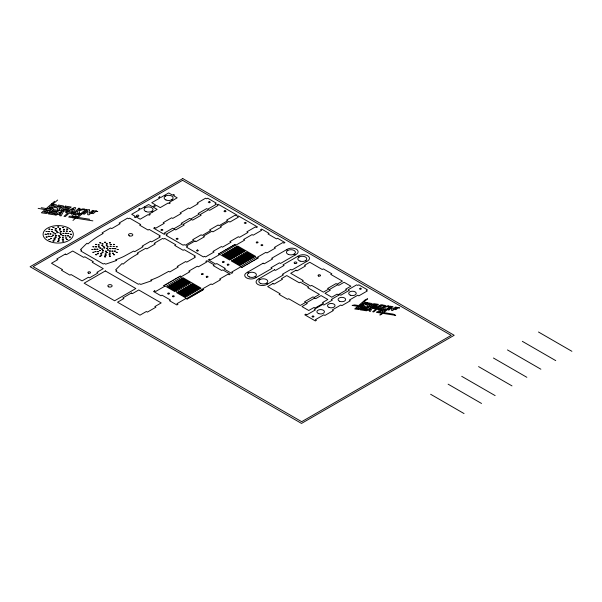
<?xml version="1.0" encoding="UTF-8"?>
<svg xmlns="http://www.w3.org/2000/svg" width="602" height="602" viewBox="0 0 602 602"><rect width="100%" height="100%" fill="white"/><g stroke="black" fill="none" stroke-linecap="round" stroke-linejoin="round"><path stroke-width="0.9" d="M363.774 304.725L361.456 304.16L360.786 304.74L362.893 305.063A0.828 0.482 0 0 0 363.668 304.853M380.148 310.188L382.654 311.053L382.21 312.062A5.004 2.89 0 0 1 381.864 312.325L382.797 312.476L386.108 309.594L383.79 309.232L383.361 307.396L381.638 308.894L380.607 308.736L384.219 305.59L381.894 305.214L380.073 308.653L378.982 308.48L379.358 307.75L377.319 307.434L376.16 308.036L367.86 306.734L367.295 305.079L365.926 304.86L366.784 304.115L369.929 304.597A0.828 0.482 0 0 0 370.704 304.386L366.753 302.941M365.286 303.416L362.983 302.829L362.314 303.416L365.105 303.589M359.552 308.405L357.272 307.788L356.602 308.367L358.717 308.683A0.828 0.482 0 0 0 359.492 308.48M74.716 216.427C72.661 216.171 69.621 214.32 73.948 213.138A2.438 1.407 0 0 1 74.851 213.04L79.396 213.702L78.313 214.643L74.091 214.034A0.873 0.504 0 0 0 73.64 214.139L73.579 214.177A1.362 0.783 0 0 0 73.354 214.342C75.273 214.651 78.546 216.396 74.151 217.631A2.438 1.407 0 0 1 73.233 217.736L72.503 217.676M361.049 307.11L358.8 306.456L358.137 307.035L360.929 307.208M46.316 208.518L41.395 212.792L45.955 213.454A2.438 1.407 0 0 0 46.866 213.356L48.499 212.551A7.608 4.395 0 0 0 48.882 212.22L51.26 209.669A0.933 0.542 0 0 0 51.05 209.406L41.245 207.72M54.624 201.309L46.64 208.239L51.2 208.902A2.438 1.407 0 0 0 52.118 208.804L53.751 207.999A7.608 4.395 0 0 0 54.135 207.667L56.513 205.116A0.933 0.542 0 0 0 56.302 204.846L51.569 203.958M46.535 209.654L45.692 210.391L48.393 210.805A0.865 0.504 0 0 0 49.033 210.708L49.206 210.602A1.535 0.888 0 0 0 49.364 210.474L38.159 208.345M57.649 200.007L50.944 205.831L53.638 206.253A0.865 0.504 0 0 0 54.285 206.147L54.458 206.05A1.535 0.888 0 0 0 54.609 205.922L51.787 205.101M72.985 220.437L85.77 209.323L87.064 209.526L77.553 217.796M96.305 210.971L93.212 213.657L91.376 213.371L95.003 210.768L97.772 211.535L95.974 211.257M398.2 307.69L395.95 309.639L394.024 309.338L392.564 310.609L391.563 310.451L391.669 307.72L388.99 310.045L387.951 309.887L391.639 306.681L390.826 306.553L383.835 312.634L393.159 314.101L395.695 315.38L382.97 313.386L379.854 315.034L381.939 313.221L376.423 312.355L377.288 311.61L380.434 312.092A0.843 0.489 0 0 0 381.247 311.851L378.741 310.978L379.215 309.932A5.019 2.897 0 0 1 379.523 309.706L376.799 309.277L373.744 311.934L372.706 311.776L375.768 309.119L372.156 308.073L370.388 311.415L369.297 311.242L369.673 310.512L367.634 310.196L366.475 310.798L360.214 309.819L361.08 309.067L366.678 309.947L371.261 307.524L384.956 309.676L384.099 310.421L380.276 310.083M365.986 303.875L364.85 304.875A6.058 3.499 0 0 1 364.549 305.139L363.247 305.771A1.941 1.121 0 0 1 362.517 305.854L359.665 305.711L362.396 306.252L362.186 307.178A5.614 3.243 0 0 1 361.81 307.502L360.673 308.495A6.058 3.499 0 0 1 360.365 308.758L359.063 309.398A1.941 1.121 0 0 1 358.34 309.481L354.713 308.954L357.769 306.298L352.132 305.41L354.593 304.913L358.626 305.545L365.241 299.811L367.649 298.773L363.841 302.084L372.156 303.558L371.87 304.416L370.283 305.304A1.941 1.121 0 0 1 369.553 305.387L368.778 305.312L369.169 306.456L370.358 306.659L373.819 303.649L378.432 304.371L377.567 305.116L373.992 304.559L373.323 305.139L376.905 305.703L376.039 306.448L372.465 305.891L371.795 306.471L376.348 307.186L380.946 304.762L385.558 305.485L383.835 306.982L387.711 305.824L389.133 306.049L384.686 307.366L385.069 308.871L386.68 309.097L390.028 306.192L392.88 306.636L392.797 309.345L395.454 307.043L396.485 307.201L394.859 308.615L395.755 308.758L397.38 307.344L399.585 307.953L398.155 307.727M73.406 216.705L73.895 216.735A0.993 0.572 0 0 0 74.625 216.517M80.841 213.605L82.143 213.808M89.706 219.263L69.757 216.133L68.673 217.074L92.881 220.866M538.474 332.003L571.9 351.305M522.325 341.326L555.751 360.628M507.456 349.92L540.874 369.214M493.429 358.009L526.855 377.311M286.477 249.725L287.748 250.462M294.107 254.134L295.386 254.864M297.847 256.286L299.119 257.024M305.485 260.696L306.757 261.434M478.56 366.595L511.986 385.897M164.346 195.439L165.437 196.071M171.803 199.744L172.834 200.338M237.639 246.007L255.639 256.399M461.719 376.318L495.145 395.619M234.125 244.961L244.939 251.207M246.639 252.185L257.453 258.431M235.939 246.986L253.946 257.385M232.432 245.94L243.246 252.185M244.939 253.164L255.752 259.409M234.246 247.964L252.246 258.363M230.732 246.918L241.552 253.164M243.246 254.142L254.059 260.388M232.545 248.95L250.552 259.342M229.038 247.904L239.852 254.142M241.552 255.12L252.366 261.366M230.852 249.928L248.852 260.32M227.345 248.882L238.159 255.12M239.852 256.106L250.665 262.344M229.151 250.906L247.159 261.298M225.645 249.86L236.458 256.106M238.159 257.084L248.972 263.322M227.458 251.884L245.465 262.276M223.952 250.838L234.765 257.084M236.458 258.062L247.272 264.308M225.765 252.863L243.765 263.262M222.251 251.817L233.064 258.062M234.765 259.041L245.578 265.286M144.284 207.02L145.375 207.652M151.742 211.325L152.773 211.919M224.064 253.841L242.072 264.24M220.558 252.795L231.371 259.041M233.064 260.019L243.885 266.265M448.121 384.174L481.54 403.468M222.371 254.819L240.371 265.219M218.857 253.773L229.678 260.019M231.371 260.997L242.185 267.243M247.46 272.247L248.731 272.984M255.097 276.657L256.369 277.394M258.837 278.816L260.109 279.546M266.468 283.226L267.739 283.956M430.633 394.272L464.052 413.566M182.857 277.635L200.865 288.027M179.351 276.589L190.164 282.827M191.865 283.813L202.678 290.051M181.164 278.613L199.172 289.005M177.658 277.567L188.471 283.813M190.164 284.791L200.978 291.029M179.471 279.591L197.471 289.983M175.957 278.545L186.77 284.791M188.471 285.769L199.285 292.015M177.771 280.57L195.778 290.962M174.264 279.524L185.077 285.769M186.77 286.748L197.591 292.993M176.077 281.548L194.077 291.947M172.563 280.502L183.384 286.748M185.077 287.726L195.891 293.972M174.377 282.526L192.384 292.926M170.87 281.48L181.684 287.726M183.384 288.704L194.198 294.95M172.684 283.512L190.683 293.904M169.177 282.466L179.99 288.704M181.684 289.682L192.497 295.928M170.983 284.49L188.99 294.882M167.476 283.444L178.29 289.682M179.99 290.668L190.804 296.906M169.29 285.468L187.297 295.86M165.783 284.422L176.597 290.668M178.29 291.646L189.103 297.885M167.597 286.447L185.597 296.839M164.083 285.401L174.896 291.646M176.597 292.625L187.41 298.87M366.814 302.949A3.424 1.979 0 0 1 365.933 303.844M365.85 302.4A1.829 1.053 0 0 1 366.377 302.528M48.672 231.567L49.876 231.589L48.679 231.537M95.485 246.835L96.689 246.858L95.5 246.782M67.537 235.856L68.741 235.886L67.544 235.833M114.357 251.124L115.554 251.154L114.357 251.102M47.543 233.915L48.739 233.952L47.543 233.892M54.82 233.832L56.016 233.862L54.82 233.809M60.614 234.727L61.81 234.757L60.621 234.675M94.356 249.19L95.552 249.22L94.364 249.138M101.633 249.1L102.837 249.108L101.633 249.1M107.427 249.996L108.623 250.033L107.434 249.973M67.8 233.41L68.997 233.448L67.808 233.38M114.613 248.679L115.817 248.686L114.613 248.679M89.352 209.887L89.246 213.289L92.58 210.391L93.882 210.595L88.953 214.876L87.689 214.673L87.824 211.249L84.461 214.169L83.159 213.966L88.088 209.684L89.352 209.887M48.168 236.338L49.364 236.353L48.168 236.338M94.981 251.606L96.177 251.644L94.988 251.583M66.318 231.115L67.514 231.153L66.318 231.085M113.131 246.384L114.327 246.429L113.138 246.361M50.44 238.4L51.637 238.445L50.455 238.347M97.261 253.668L98.457 253.69L97.261 253.645M45.12 234.268L46.324 234.298L45.12 234.268M48.815 229.129L50.011 229.151L48.815 229.106M48.815 239.415L50.011 239.461L48.822 239.363M49.943 233.952L51.14 233.997L49.951 233.9M50.877 236.428L52.073 236.451L50.877 236.428M51.479 231.574L52.675 231.597L51.479 231.552M52.547 235.164L53.744 235.209L52.555 235.111M52.968 232.786L54.165 232.816L52.976 232.763M53.977 238.219L55.181 238.249L53.977 238.219M54.993 230.054L56.189 230.077L54.993 230.054M55.151 237.015L56.347 237.037L55.151 237.015M55.595 235.495L56.791 235.517L55.595 235.495M56.174 231.281L57.371 231.311L56.182 231.258M57.717 226.999L58.913 227.022L57.724 226.977M57.717 241.545L58.913 241.568L57.724 241.515M58.274 238.761L59.47 238.783L58.281 238.738M59.372 229.874L60.569 229.896L59.38 229.851M59.259 237.256L60.456 237.278L59.259 237.233M59.839 233.049L61.035 233.072L59.839 233.049M60.283 231.529L61.487 231.552L60.29 231.507M62.39 237.873L63.586 237.895L62.397 237.85M62.465 235.751L63.661 235.781L62.473 235.728M62.886 233.38L64.083 233.433L62.901 233.335M63.233 231.085L64.429 231.115L63.233 231.085M63.345 229.362L64.542 229.385L63.353 229.339M65.024 235.841L66.22 235.894L65.031 235.796M65.332 233.313L66.536 233.335L65.34 233.29M66.626 229.129L67.823 229.151L66.626 229.106M66.626 239.415L67.823 239.461L66.634 239.363M70.314 234.268L71.51 234.298L70.314 234.268M91.94 249.544L93.137 249.567L91.94 249.514M95.628 244.397L96.824 244.45L95.635 244.352M95.628 254.684L96.824 254.706L95.628 254.684M96.756 249.22L97.953 249.243L96.756 249.22M97.69 251.696L98.886 251.719L97.69 251.674M98.292 246.843L99.488 246.895L98.299 246.797M99.36 250.432L100.557 250.477L99.368 250.379M99.781 248.062L100.978 248.107L99.797 248.009M100.797 253.495L101.994 253.517L100.797 253.465M101.806 245.323L103.002 245.375L101.821 245.277M101.964 252.283L103.16 252.328L101.979 252.23M102.408 250.763L103.612 250.793L102.415 250.741M102.987 246.557L104.184 246.602L103.002 246.504M104.53 242.267L105.726 242.297L104.53 242.267M104.53 256.813L105.726 256.858L104.545 256.761M105.087 254.029L106.283 254.052L105.087 254.029M106.185 245.142L107.382 245.195L106.2 245.097M106.072 252.524L107.269 252.554L106.072 252.524M106.652 248.317L107.848 248.34L106.659 248.295M107.103 246.797L108.3 246.828L107.103 246.775M109.203 253.141L110.399 253.194L109.218 253.096M109.278 251.026L110.475 251.049L109.278 251.026M109.707 248.649L110.903 248.701L109.715 248.603M110.046 246.361L111.242 246.406L110.061 246.308M110.158 244.63L111.362 244.66L110.158 244.63M111.837 251.117L113.033 251.139L111.837 251.117M112.153 248.581L113.349 248.611L112.153 248.581M113.439 244.397L114.636 244.45L113.447 244.352M113.439 254.684L114.636 254.706L113.439 254.684M117.127 249.544L118.323 249.567L117.134 249.514M53.977 239.746L55.173 239.777L53.984 239.724M100.79 255.015L101.986 255.067L100.805 254.97M59.402 228.459L60.599 228.497L59.41 228.436M106.215 243.735L107.412 243.765L106.23 243.682M58.161 240.145L59.357 240.183L58.176 240.1M104.974 255.414L106.17 255.451L104.981 255.391M55.166 228.564L56.362 228.602L55.166 228.564M101.979 243.833L103.175 243.87L101.994 243.787M56.942 232.59L58.138 232.628L56.942 232.59M58.492 235.931L59.688 235.976L58.499 235.909M62.262 239.528L63.466 239.573L62.262 239.528M103.755 247.858L104.951 247.904L103.77 247.813M105.312 251.207L106.509 251.245L105.312 251.207M109.082 254.804L110.279 254.842L109.082 254.774M51.373 229.655L52.57 229.701L51.381 229.625M63.443 206.298L60.952 208.217A2.438 1.407 0 0 1 60.042 208.315L59.064 208.217L59.779 210.301L57.912 210.008L57.205 207.923L55.482 207.652L56.565 206.712L60.704 207.321A0.993 0.572 0 0 0 61.427 207.096L61.329 206.614L57.401 205.982L58.484 205.049L63.218 205.937A0.933 0.542 0 0 1 63.428 206.2L63.443 206.298M98.186 244.924L99.383 244.969L98.194 244.901M65.588 238.001L66.777 238.053L65.603 237.956M112.401 253.276L113.597 253.322L112.401 253.276M46.083 231.477L47.28 231.522L46.091 231.454M46.083 237.037L47.28 237.09L46.098 236.992M52.901 227.541L54.097 227.586L52.908 227.518M52.901 240.973L54.097 241.026L52.908 240.95M62.54 227.541L63.737 227.586L62.555 227.488M62.54 240.973L63.737 241.026L62.548 240.95M69.358 231.477L70.547 231.522L69.358 231.454M69.358 237.037L70.547 237.09L69.373 236.992M92.896 246.745L94.093 246.797L92.911 246.7M92.896 252.313L94.093 252.358L92.904 252.283M99.714 242.809L100.91 242.862L99.721 242.787M99.714 256.249L100.91 256.294L99.729 256.196M109.353 242.809L110.55 242.862L109.361 242.787M109.353 256.249L110.55 256.294L109.368 256.196M116.171 246.745L117.367 246.797L116.186 246.7M116.171 252.313L117.367 252.358L116.178 252.283M47.55 211.964L47.505 212.07A1.385 0.798 0 0 1 47.34 212.235A0.993 0.572 0 0 1 46.617 212.461L43.773 212.062L44.616 211.325L47.55 211.964M52.803 207.404L52.728 207.555A1.385 0.798 0 0 1 52.585 207.682A0.993 0.572 0 0 1 51.862 207.908L49.025 207.502L49.861 206.772L52.803 207.404M60.192 214.756L59.726 215.667L61.095 215.885L63.556 211.219L62.187 211.001L54.805 214.899L56.174 215.11L57.626 214.357L60.192 214.756M72.36 211.287L71.886 212.197L73.256 212.416L75.724 207.75L74.355 207.532L66.972 211.43L68.342 211.641L69.794 210.888L72.36 211.287M61.532 212.258L60.749 213.733L59.237 213.499L61.532 212.258M73.7 208.789L72.91 210.264L71.405 210.03L73.7 208.789M370.742 308.525L370.117 309.699L368.913 309.511L370.742 308.525M380.426 305.763L379.794 306.937L378.598 306.749L380.426 305.763M81.601 250.251L80.856 251.049L103.205 263.954L104.582 263.525L105.689 264.158L116.713 260.448L115.629 259.823A81.044 46.79 0 0 0 120.182 258.062L121.062 257.686A68.967 39.815 0 0 0 123.824 256.429L133.644 251.079L134.72 251.689L143.103 246.737L142.117 246.158L150.605 241.259L151.644 241.876L160.192 237.007L159.131 236.398L160.192 235.788L149.153 229.415L148.062 230.047L139.611 225.133L140.672 224.523L129.641 218.15L128.587 218.759L127.519 218.15L119.091 223.079L120.159 223.681L111.716 228.602L110.655 227.992L102.107 232.861L103.153 233.478A3.168 1.829 0 0 1 102.98 233.576L102.919 233.614A90.315 52.141 0 0 0 88.012 243.878L86.929 243.253L80.495 249.612L81.601 250.251M116.705 270.524L115.96 271.314L138.309 284.219L139.687 283.79L140.793 284.43L151.817 280.713L150.733 280.088A81.044 46.79 0 0 0 155.286 278.327L156.166 277.951A68.967 39.815 0 0 0 158.928 276.702L168.748 271.344L169.824 271.953L178.207 267.002L177.221 266.423L185.709 261.531L186.748 262.141L195.296 257.28L194.235 256.663L195.296 256.053L184.257 249.679L183.166 250.312L174.715 245.398L175.776 244.788L164.745 238.415L163.691 239.024L162.623 238.415L154.195 243.343L155.263 243.953L146.82 248.874L145.759 248.257L137.211 253.126L138.257 253.743A3.168 1.829 0 0 1 138.084 253.848L138.024 253.878A90.315 52.141 0 0 0 123.117 264.143L122.033 263.518L115.599 269.884L116.705 270.524M49.394 212.942L48.31 213.876L54.105 214.786L55.188 213.845L49.394 212.942M51.313 211.272L50.229 212.213L56.024 213.116L57.107 212.175L51.313 211.272M53.232 209.601L52.156 210.542L57.95 211.445L59.026 210.504L53.232 209.601M65.4 206.132L60.478 210.407L66.273 211.317L67.349 210.376L62.856 209.677L63.699 208.947L68.192 209.647L69.275 208.706L64.783 208.006L65.618 207.276L70.118 207.976L71.194 207.035L65.4 206.132M66.687 211.708L65.603 212.649L67.853 213.003L64.008 216.344L65.309 216.547L69.147 213.206L71.397 213.552L72.481 212.619L66.687 211.708M78.847 208.239L73.926 212.521L75.227 212.724L77.387 210.843L77.929 213.146L79.72 213.424L79.058 210.798L84.641 209.15L82.85 208.864L77.989 210.324L80.149 208.442L78.847 208.239M362.607 307.742L361.742 308.487L366.355 309.21L367.22 308.465L362.607 307.742M364.135 306.41L363.277 307.155L367.89 307.878L368.748 307.133L364.135 306.41M161.855 229.362L160.809 229.987L161.885 230.589L162.931 229.964L161.855 229.362M312.972 315.982L311.926 316.607L313.002 317.209L314.048 316.584L312.972 315.982M182.767 178.576L30.1 266.724L301.512 423.424L454.186 335.276L182.767 178.576M182.594 180.314L33.102 266.618L301.692 421.686L451.176 335.382L182.594 180.314M139.634 208.48L138.58 209.09L139.634 209.707L131.688 214.297L135.397 216.434L134.336 217.051L135.397 217.661L136.458 217.051L140.168 219.196L148.122 214.598L149.183 215.215L150.237 214.598L149.183 213.988L157.13 209.398L153.42 207.254L154.481 206.644L153.42 206.034L152.359 206.644L148.649 204.499L140.695 209.09L139.634 208.48M159.696 196.899L158.642 197.509L159.696 198.126L151.749 202.716L155.459 204.853L154.398 205.47L155.459 206.08L156.52 205.47L160.23 207.607L168.184 203.017L169.237 203.634L170.298 203.017L169.237 202.407L177.191 197.817L173.481 195.673L174.542 195.063L173.481 194.446L172.42 195.063L168.71 192.918L160.757 197.509L159.696 196.899M65.287 254.082L56.806 258.98L57.867 259.59L51.501 263.262L62.54 269.636L61.479 270.245L69.96 275.144L71.021 274.535L82.06 280.901L88.419 277.229L89.48 277.846L97.96 272.947L96.907 272.337L103.266 268.658L92.226 262.291L93.287 261.674L84.807 256.783L83.746 257.393L72.707 251.019L66.348 254.691L65.287 254.082M154.706 227.586L153.645 228.196L164.248 234.321L165.309 233.704L164.248 233.094L172.729 228.196L173.79 228.813L182.271 223.914L181.21 223.304L189.69 218.406L190.751 219.015L199.232 214.116L198.171 213.507L206.659 208.608L207.713 209.225L216.201 204.326L215.14 203.717L216.201 203.1L207.713 198.201L206.659 198.818L205.598 198.201L197.117 203.1L198.171 203.717L189.69 208.608L188.629 207.999L180.148 212.897L181.21 213.507L172.729 218.406L171.668 217.789L163.187 222.687L164.248 223.304L155.767 228.196L154.706 227.586M209.308 201.572L208.247 202.182L209.308 202.799L210.369 202.182L209.308 201.572M174.648 229.302L166.167 234.201L167.228 234.81L166.167 235.427L183.128 245.217L184.189 244.608L185.25 245.217L193.731 240.326L192.67 239.709L201.151 234.81L202.212 235.427L210.692 230.528L209.631 229.919L218.112 225.02L219.173 225.63L227.654 220.738L226.593 220.121L235.081 215.223L236.142 215.84L237.196 215.223L218.112 204.206L217.051 204.823L218.112 205.432L209.631 210.331L208.57 209.714L200.09 214.613L201.151 215.223L192.67 220.121L191.609 219.512L183.128 224.411L184.189 225.02L175.709 229.919L174.648 229.302M105.342 270.938L84.137 283.181L114.621 300.782L135.826 288.539L105.342 270.938M177.146 238.272L176.085 238.881L177.146 239.491L178.207 238.881L177.146 238.272M225.005 210.632L223.944 211.249L225.005 211.859L226.066 211.249L225.005 210.632M194.943 241.018L186.462 245.917L187.515 246.527L186.462 247.144L203.423 256.934L204.484 256.324L205.545 256.934L214.026 252.042L212.965 251.425L221.446 246.527L222.507 247.144L230.987 242.245L229.926 241.635L238.407 236.737L239.468 237.346L247.949 232.455L246.888 231.838L255.368 226.939L256.429 227.556L257.49 226.939L238.407 215.922L237.346 216.539L238.407 217.149L229.926 222.048L228.865 221.431L220.385 226.329L221.446 226.939L212.965 231.838L211.904 231.228L203.423 236.127L204.484 236.737L196.004 241.635L194.943 241.018M197.441 249.988L196.38 250.598L197.441 251.207L198.494 250.598L197.441 249.988M245.3 222.349L244.239 222.966L245.3 223.575L246.361 222.966L245.3 222.349M131.334 293.031L122.853 297.922L123.907 298.539L117.548 302.212L139.988 315.17L146.354 311.497L147.415 312.107L155.895 307.208L154.834 306.599L161.193 302.926L138.753 289.968L132.395 293.641L131.334 293.031M154.646 290.849L153.54 291.488L160.96 295.778L162.021 295.161L170.501 300.059L169.44 300.669L176.86 304.958L177.966 304.319L176.905 303.709L185.935 298.494L186.996 299.104L203.687 289.472L202.626 288.855L211.106 283.963L212.167 284.573L220.648 279.674L219.587 279.065L228.068 274.166L229.129 274.783L230.19 274.166L222.77 269.884L221.709 270.494L213.228 265.595L214.289 264.985L206.87 260.704L205.809 261.313L206.87 261.923L198.382 266.821L197.328 266.212L188.84 271.103L189.901 271.72L181.42 276.619L180.359 276.002L163.669 285.641L164.73 286.251L155.707 291.466L154.646 290.849M209.421 259.229L208.315 259.868L215.734 264.15L216.795 263.541L225.276 268.439L224.215 269.049L231.635 273.331L232.741 272.691L231.687 272.081L240.71 266.874L241.771 267.484L258.461 257.844L257.4 257.235L265.881 252.336L266.942 252.945L275.423 248.054L274.361 247.437L282.85 242.546L283.903 243.155L284.964 242.546L277.545 238.257L276.484 238.874L268.003 233.975L269.064 233.365L261.644 229.076L260.583 229.686L261.644 230.303L253.164 235.201L252.103 234.584L243.622 239.483L244.675 240.093L236.195 244.991L235.134 244.382L218.443 254.014L219.504 254.631L210.482 259.838L209.421 259.229M263.142 263.194L246.557 272.774A6.298 3.635 0 0 0 246.557 277.913A6.298 3.635 0 0 0 255.459 277.913L272.051 268.334L270.99 267.724L279.471 262.826L280.532 263.443L296.289 254.345A6.298 3.635 0 0 0 296.289 249.198A6.298 3.635 0 0 0 287.387 249.198L271.622 258.296L272.683 258.913L264.203 263.811L263.142 263.194M274.512 269.764L257.927 279.336A6.298 3.635 0 0 0 257.927 284.483A6.298 3.635 0 0 0 266.837 284.483L283.422 274.903L282.361 274.294L290.841 269.395L291.902 270.005L307.66 260.907A6.298 3.635 0 0 0 307.66 255.767A6.298 3.635 0 0 0 298.758 255.767L283 264.865L284.061 265.474L275.573 270.373L274.512 269.764M272.969 283.534L267.664 286.59L280.163 293.806L279.11 294.423L287.59 299.314L288.651 298.705L300.323 305.447L305.62 302.385L304.559 301.775L313.04 296.876L314.101 297.486L319.406 294.423L307.735 287.688L308.796 287.079L300.308 282.18L299.254 282.789L286.748 275.573L281.45 278.636L282.511 279.245L274.03 284.144L272.969 283.534M295.996 270.23L290.698 273.293L303.197 280.509L302.136 281.126L310.617 286.018L311.678 285.408L323.349 292.151L328.654 289.088L327.593 288.478L336.074 283.58L337.135 284.189L342.433 281.126L330.761 274.392L331.822 273.782L323.342 268.883L322.281 269.493L309.782 262.276L304.484 265.339L305.538 265.949L297.057 270.847L295.996 270.23M314.688 298.013L306.207 302.911L307.268 303.521L301.963 306.584L308.751 310.504L314.048 307.441L315.109 308.051L323.59 303.16L322.529 302.543L327.834 299.487L321.047 295.567L315.749 298.63L314.688 298.013M337.722 284.716L329.234 289.615L330.295 290.224L324.997 293.287L331.785 297.207L337.082 294.145L338.143 294.754L346.624 289.863L345.563 289.246L350.868 286.191L344.081 282.27L338.775 285.333L337.722 284.716M305.816 314.206L304.755 314.816L315.358 320.941L316.419 320.332L315.358 319.715L323.838 314.816L324.899 315.433L333.388 310.534L332.327 309.925L340.807 305.026L341.868 305.635L350.349 300.744L349.288 300.127L357.769 295.228L358.83 295.845L367.31 290.947L366.249 290.337L367.31 289.72L358.83 284.829L357.769 285.438L356.708 284.829L348.227 289.72L349.288 290.337L340.807 295.228L339.746 294.619L331.266 299.518L332.327 300.127L323.838 305.026L322.785 304.416L314.297 309.308L315.358 309.925L306.877 314.816L305.816 314.206M360.417 288.192L359.356 288.802L360.417 289.419L361.478 288.802L360.417 288.192M49.974 241.658A15.125 8.737 0 0 0 73.301 234.772A15.125 8.737 0 0 0 51.305 226.548A15.125 8.737 0 0 0 49.974 241.658M165.979 200.007A4.5 2.596 0 0 0 173.098 198.171A4.5 2.596 0 0 0 166.784 195.53A4.5 2.596 0 0 0 165.979 200.007M145.917 211.588A4.5 2.596 0 0 0 153.036 209.752A4.5 2.596 0 0 0 146.722 207.118A4.5 2.596 0 0 0 145.917 211.588M136.963 216.336A1.196 0.692 0 0 0 138.859 215.847A1.196 0.692 0 0 0 137.181 215.14A1.196 0.692 0 0 0 136.963 216.336M350.251 295.161A3.778 2.182 0 0 0 356.226 293.618A3.778 2.182 0 0 0 350.928 291.406A3.778 2.182 0 0 0 350.251 295.161M339.648 301.286A3.778 2.182 0 0 0 345.623 299.743A3.778 2.182 0 0 0 340.326 297.523A3.778 2.182 0 0 0 339.648 301.286M329.046 307.404A3.778 2.182 0 0 0 335.021 305.861A3.778 2.182 0 0 0 329.723 303.649A3.778 2.182 0 0 0 329.046 307.404M318.774 313.65A3.778 2.182 0 0 0 324.44 311.761A3.778 2.182 0 0 0 318.774 309.872A3.778 2.182 0 0 0 318.774 313.65M129.355 235.864A2.19 1.264 0 0 0 132.809 234.968A2.19 1.264 0 0 0 129.746 233.689A2.19 1.264 0 0 0 129.355 235.864M108.774 286.891A2.152 1.242 0 0 0 112.13 285.942A2.152 1.242 0 0 0 109.037 284.738A2.152 1.242 0 0 0 108.774 286.891M201.866 274.452A0.903 0.519 0 0 0 203.273 274.06A0.903 0.519 0 0 0 201.979 273.556A0.903 0.519 0 0 0 201.866 274.452M206.667 277.213A0.903 0.519 0 0 0 208.021 276.762A0.903 0.519 0 0 0 206.667 276.31A0.903 0.519 0 0 0 206.667 277.213M168.154 293.964A0.903 0.519 0 0 0 169.501 293.52A0.903 0.519 0 0 0 168.154 293.069A0.903 0.519 0 0 0 168.154 293.964M172.849 296.688A0.903 0.519 0 0 0 174.249 296.297A0.903 0.519 0 0 0 172.955 295.793A0.903 0.519 0 0 0 172.849 296.688M227.676 265.083A0.903 0.519 0 0 0 229.023 264.632A0.903 0.519 0 0 0 227.676 264.188A0.903 0.519 0 0 0 227.676 265.083M222.928 262.344A0.903 0.519 0 0 0 224.275 261.893A0.903 0.519 0 0 0 222.928 261.441A0.903 0.519 0 0 0 222.928 262.344M261.449 245.586A0.903 0.519 0 0 0 262.796 245.134A0.903 0.519 0 0 0 261.449 244.69A0.903 0.519 0 0 0 261.449 245.586M256.7 242.847A0.903 0.519 0 0 0 258.047 242.395A0.903 0.519 0 0 0 256.7 241.944A0.903 0.519 0 0 0 256.7 242.847M88.441 273.173A1.355 0.783 0 0 0 90.548 272.586A1.355 0.783 0 0 0 88.607 271.826A1.355 0.783 0 0 0 88.441 273.173M318.661 276.077A1.257 0.73 0 0 0 320.55 275.445A1.257 0.73 0 0 0 318.661 274.821A1.257 0.73 0 0 0 318.661 276.077M260.651 283.489A4.5 2.596 0 0 0 267.762 281.653A4.5 2.596 0 0 0 261.456 279.012A4.5 2.596 0 0 0 260.651 283.489M300.052 261.11A4.5 2.596 0 0 0 306.802 258.86A4.5 2.596 0 0 0 300.052 256.61A4.5 2.596 0 0 0 300.052 261.11M294.814 263.473A1.392 0.805 0 0 0 296.899 262.781A1.392 0.805 0 0 0 294.814 262.088A1.392 0.805 0 0 0 294.814 263.473M249.273 276.92A4.5 2.596 0 0 0 256.392 275.091A4.5 2.596 0 0 0 250.078 272.45A4.5 2.596 0 0 0 249.273 276.92M288.29 254.398A4.5 2.596 0 0 0 295.401 252.562A4.5 2.596 0 0 0 289.095 249.92A4.5 2.596 0 0 0 288.29 254.398"/></g></svg>
